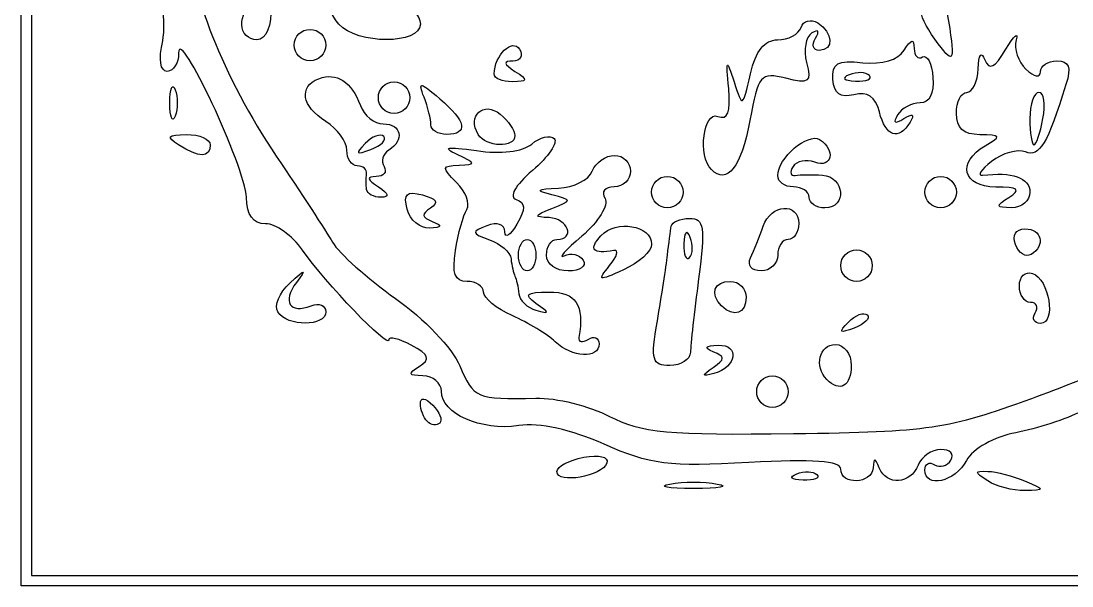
# Model space of a CAD drawing. Extents: x 0 to 213, y 0 to 77.
# Drawn here: x 0.35 to 35.63, y 0.35 to 19.33 of the extents above; entities that cross this region are included whole.
import ezdxf

# ---------------------------------------------------------------- set-up
doc = ezdxf.new("R2010")
doc.units = 0
doc.layers.get('0').update_dxf_attribs({"linetype": 'CONTINUOUS'})

msp = doc.modelspace()

# ---------------------------------------------------------------- linework, layer by layer
at = {"color": 7}
for points in [[(0.352778, 38.805556), (0.352778, 77.258333), (106.715278, 77.258333), (213.077778, 77.258333), (213.077778, 38.805556), (213.077778, 0.352778), (106.715278, 0.352778), (0.352778, 0.352778), (0.352778, 38.805556), (0.352778, 38.805556)], [(212.725, 38.805556), (212.725, 76.905556), (106.717132, 76.905556), (0.709265, 76.905556), (0.708776, 38.805556), (0.708288, 0.705556), (106.716643, 0.705556), (212.724999, 0.705556), (212.724999, 38.805556), (212.725, 38.805556)], [(7.761111, 19.205569), (7.761111, 19.205569)], [(11.024306, 19.224978), (11.024306, 19.22493)], [(31.026137, 18.722622), (31.026137, 18.722622)], [(9.525, 18.520833), (9.525, 18.520833)], [(16.23318, 17.550694), (16.23318, 17.550694)], [(28.832234, 17.499226), (28.832234, 17.499248)], [(12.347222, 16.756944), (12.347222, 16.756944)], [(5.347369, 16.580556), (5.347369, 16.580556)], [(29.166154, 16.274373), (29.166154, 16.274373)], [(34.658565, 16.051389), (34.658565, 16.051389)], [(14.111111, 15.846146), (14.111111, 15.846146)], [(12.532946, 15.454091), (12.532946, 15.454091)], [(15.698611, 15.522222), (15.698611, 15.522222)], [(5.644444, 15.169444), (5.644444, 15.169444)], [(23.525868, 14.338946), (23.525868, 14.338946)], [(11.952668, 13.670139), (11.952668, 13.670139)], [(21.519444, 13.581944), (21.519444, 13.581944)], [(30.691667, 13.581944), (30.691667, 13.581944)], [(26.811111, 13.405556), (26.811111, 13.405556)], [(33.513889, 13.405556), (33.513889, 13.405556)], [(13.315033, 13.008057), (13.315034, 13.008057)], [(22.818767, 12.060592), (22.818765, 12.060592)], [(33.738315, 11.820082), (33.738315, 11.820082)], [(17.050926, 11.465278), (17.050926, 11.465278)], [(17.991667, 11.465278), (17.991667, 11.465278)], [(24.841208, 11.377083), (24.841208, 11.377083)], [(20.10868, 11.112921), (20.10868, 11.112921)], [(27.869444, 11.1125), (27.869444, 11.1125)], [(8.974911, 9.558878), (8.974911, 9.558853)], [(23.871296, 9.760187), (23.871296, 9.760187)], [(21.71402, 9.260417), (21.71402, 9.260417)], [(28.128148, 9.215998), (28.128148, 9.215998)], [(34.395833, 9.525), (34.395833, 9.525)], [(18.281448, 8.558976), (18.281448, 8.558976)], [(23.587833, 7.691549), (23.587834, 7.691552)], [(27.399074, 7.290743), (27.399074, 7.290743)], [(25.047222, 6.879167), (25.047222, 6.879167)], [(34.288928, 6.65397), (34.288928, 6.65397)], [(13.993519, 5.879632), (13.993519, 5.879632)], [(27.869444, 4.277572), (27.869444, 4.277572)], [(18.344444, 4.194423), (18.344444, 4.194423)], [(26.392187, 4.121565), (26.392187, 4.121542)], [(22.136806, 3.776743), (22.136806, 3.776743)], [(32.808333, 3.880556), (32.808333, 3.880556)]]:
    msp.add_lwpolyline(points, close=True, dxfattribs=at)
for points in [[(5.108166, 18.664846), (5.240759, 19.268536), (5.023647, 20.974595), (4.580658, 22.809985)], [(6.200816, 21.605158), (5.884631, 20.60895), (7.16141, 17.408968), (8.919235, 14.792015)], [(8.206103, 21.071394), (8.887487, 20.809924), (8.941396, 18.697222), (8.266683, 18.697222)], [(11.024306, 19.22493), (10.781771, 19.500387), (10.583333, 19.959554), (10.583333, 20.24529)], [(31.026137, 18.722622), (30.413144, 19.573102), (30.371672, 20.178056), (30.913965, 20.35882)], [(30.913965, 20.35882), (31.13644, 20.432979), (31.390819, 19.978215), (31.489512, 19.329885)], [(7.761111, 19.205569), (7.761111, 19.485158), (7.919861, 19.812028), (8.113889, 19.931944)], [(13.140972, 19.760957), (13.480521, 19.758135), (13.758333, 19.517431), (13.758333, 19.226389)], [(26.53795, 19.112459), (26.614076, 19.340841), (26.86543, 19.410847), (27.096514, 19.268028)], [(7.916329, 13.405556), (7.89227, 14.407871), (5.645151, 19.206275), (5.644723, 18.25625)], [(8.266683, 18.697222), (7.988619, 18.697222), (7.761111, 18.925977), (7.761111, 19.205569)], [(13.758333, 19.226389), (13.758333, 18.533293), (11.63424, 18.53215), (11.024306, 19.224978)], [(25.75141, 18.697222), (26.10788, 18.697222), (26.461823, 18.884079), (26.53795, 19.112459)], [(27.021187, 18.751731), (27.169192, 18.991207), (27.11874, 19.063739), (26.898737, 18.927767)], [(27.096514, 19.268028), (27.61731, 18.946159), (27.647641, 18.344444), (27.143069, 18.344444)], [(31.489512, 19.329885), (31.708296, 17.892663), (31.665122, 17.83608), (31.026137, 18.722622)], [(9.525, 18.520833), (9.525, 18.811875), (9.763125, 19.05), (10.054167, 19.05)], [(10.054167, 19.05), (10.345208, 19.05), (10.583333, 18.811875), (10.583333, 18.520833)], [(16.23318, 17.550694), (16.245984, 18.177851), (16.849338, 18.765757), (17.086445, 18.382107)], [(26.898737, 18.927767), (26.692946, 18.800583), (26.613675, 18.355787), (26.72258, 17.939331)], [(27.143069, 18.344444), (26.93759, 18.344444), (26.882743, 18.527722), (27.021187, 18.751731)], [(29.994981, 18.346716), (30.2373, 18.730014), (30.329559, 18.747754), (30.333487, 18.411817)], [(33.409066, 18.379231), (33.687549, 18.845172), (33.84495, 18.987429), (33.758846, 18.695368)], [(5.263637, 17.638889), (5.026718, 17.638889), (4.967972, 18.026547), (5.108166, 18.664846)], [(10.054167, 17.991667), (9.763125, 17.991667), (9.525, 18.229792), (9.525, 18.520833)], [(10.583333, 18.520833), (10.583333, 18.229792), (10.345208, 17.991667), (10.054167, 17.991667)], [(17.086445, 18.382107), (17.219163, 18.167364), (17.119945, 17.989237), (16.865959, 17.986265)], [(24.839062, 17.550694), (25.019185, 18.332298), (25.309573, 18.697222), (25.75141, 18.697222)], [(28.609352, 17.930227), (29.258347, 17.862152), (29.789586, 18.021828), (29.994981, 18.346716)], [(30.333487, 18.411817), (30.33645, 18.157831), (30.463961, 18.027325), (30.616827, 18.121802)], [(32.706996, 18.026453), (32.85129, 17.662011), (33.03581, 17.754727), (33.409066, 18.379231)], [(33.758846, 18.695368), (33.672743, 18.403302), (33.820529, 17.960481), (34.087257, 17.711318)], [(5.644723, 18.25625), (5.64457, 17.916703), (5.473081, 17.638889), (5.263637, 17.638889)], [(24.107432, 17.058104), (24.015645, 18.063825), (24.032835, 18.085235), (24.290487, 17.286111)], [(27.60793, 17.362232), (27.566421, 17.913282), (27.754402, 18.019906), (28.609352, 17.930227)], [(30.616827, 18.121802), (30.769695, 18.216279), (30.926667, 17.908149), (30.965654, 17.437069)], [(32.483405, 17.727083), (32.500282, 18.208216), (32.58835, 18.326125), (32.706996, 18.026453)], [(16.865959, 17.986265), (16.5304, 17.982342), (16.548818, 17.887383), (16.933333, 17.638889)], [(26.72258, 17.939331), (26.896348, 17.274839), (26.810532, 17.20977), (26.021569, 17.407783)], [(32.102778, 16.933333), (32.296806, 16.933333), (32.468089, 17.290522), (32.483405, 17.727083)], [(34.087257, 17.711318), (34.367456, 17.449574), (34.572222, 17.413117), (34.572222, 17.624978)], [(34.572222, 17.624978), (34.572222, 17.82666), (34.821046, 17.991667), (35.12516, 17.991667)], [(35.12516, 17.991667), (35.53666, 17.991667), (35.61485, 17.788625), (35.430833, 17.197917)], [(10.583333, 15.95687), (9.771212, 16.464049), (9.663546, 17.128417), (10.350741, 17.392117)], [(10.350741, 17.392117), (10.942735, 17.619289), (11.449417, 17.292196), (11.744521, 16.492361)], [(13.880482, 16.771081), (13.675356, 17.30563), (13.733869, 17.300152), (14.409649, 16.721534)], [(16.845139, 17.291513), (16.50559, 17.288691), (16.230209, 17.405175), (16.23318, 17.550694)], [(16.933333, 17.638889), (17.385558, 17.346636), (17.372735, 17.29613), (16.845139, 17.291513)], [(24.290487, 17.286111), (24.572354, 16.411885), (24.577155, 16.414202), (24.839062, 17.550694)], [(26.021569, 17.407783), (25.181107, 17.618727), (25.102864, 17.52635), (24.820303, 15.989486)], [(28.314246, 16.855183), (27.85315, 16.734604), (27.643892, 16.884817), (27.60793, 17.362232)], [(28.156076, 17.527075), (27.874654, 17.41446), (27.958247, 17.330866), (28.369212, 17.313941)], [(28.832234, 17.499248), (28.715008, 17.616472), (28.410738, 17.629003), (28.156076, 17.527075)], [(28.369212, 17.313941), (28.741099, 17.298645), (28.949458, 17.382002), (28.832234, 17.499226)], [(30.965654, 17.437069), (31.010389, 16.896551), (30.850453, 16.580556), (30.532146, 16.580556)], [(5.347369, 16.580556), (5.347369, 17.065625), (5.42744, 17.264064), (5.525305, 17.021528)], [(5.525305, 17.021528), (5.623169, 16.778994), (5.623169, 16.382119), (5.525305, 16.139583)], [(12.347222, 16.756944), (12.347222, 17.047986), (12.585347, 17.286111), (12.876389, 17.286111)], [(12.876389, 17.286111), (13.167431, 17.286111), (13.405556, 17.047986), (13.405556, 16.756944)], [(23.746033, 16.125709), (24.078877, 15.997984), (24.180303, 16.25966), (24.107432, 17.058104)], [(29.166154, 16.274373), (29.029773, 16.795894), (28.768556, 16.973985), (28.314246, 16.855183)], [(35.430833, 17.197917), (34.808315, 15.199586), (34.540653, 14.753294), (34.072443, 14.932962)], [(12.876389, 16.227778), (12.585347, 16.227778), (12.347222, 16.465903), (12.347222, 16.756944)], [(13.405556, 16.756944), (13.405556, 16.465903), (13.167431, 16.227778), (12.876389, 16.227778)], [(14.111111, 15.846146), (14.111111, 16.024307), (14.007328, 16.440528), (13.880482, 16.771081)], [(14.409649, 16.721534), (15.298716, 15.960288), (15.382957, 15.522222), (14.640278, 15.522222)], [(15.698611, 15.522222), (15.317308, 16.139183), (15.882743, 16.66052), (16.435574, 16.201712)], [(31.75, 16.227778), (31.75, 16.615833), (31.90875, 16.933333), (32.102778, 16.933333)], [(34.523302, 16.933333), (34.356181, 16.933333), (34.219444, 16.536458), (34.219444, 16.051389)], [(34.658565, 16.051389), (34.751292, 16.536458), (34.690423, 16.933333), (34.523302, 16.933333)], [(5.525305, 16.139583), (5.42744, 15.89705), (5.347369, 16.095486), (5.347369, 16.580556)], [(11.744521, 16.492361), (11.8698, 16.152814), (12.215408, 15.875), (12.512539, 15.875)], [(23.525868, 14.338946), (23.069622, 14.795192), (23.256705, 16.31348), (23.746033, 16.125709)], [(30.196186, 15.929508), (29.808444, 15.302123), (29.383166, 15.444512), (29.166154, 16.274373)], [(30.532146, 16.580556), (30.25473, 16.580556), (29.914477, 16.397278), (29.776033, 16.173269)], [(29.986111, 16.051389), (30.291676, 16.240238), (30.362745, 16.199005), (30.196186, 15.929508)], [(11.288889, 14.990067), (11.288889, 15.279466), (10.971389, 15.714526), (10.583333, 15.95687)], [(16.435574, 16.201712), (16.709341, 15.974506), (16.933333, 15.649296), (16.933333, 15.479028)], [(24.820303, 15.989486), (24.532204, 14.422501), (24.053153, 13.811662), (23.525868, 14.338946)], [(29.776033, 16.173269), (29.609477, 15.903773), (29.680546, 15.86254), (29.986111, 16.051389)], [(32.54375, 15.511495), (31.98876, 15.518994), (31.75, 15.734453), (31.75, 16.227778)], [(34.219444, 16.051389), (34.219444, 15.566319), (34.280314, 15.169444), (34.354708, 15.169444)], [(34.354708, 15.169444), (34.429102, 15.169444), (34.565838, 15.566319), (34.658565, 16.051389)], [(12.532946, 15.454091), (12.42433, 15.562707), (12.139671, 15.454317), (11.90037, 15.21322)], [(12.512539, 15.875), (13.123631, 15.875), (13.23656, 15.324667), (12.694245, 14.9895)], [(14.640278, 15.522222), (14.349236, 15.522222), (14.111111, 15.66799), (14.111111, 15.846146)], [(25.752778, 14.136311), (25.752778, 14.723085), (26.764179, 15.592868), (27.161183, 15.347507)], [(5.644444, 15.169444), (5.216539, 15.445977), (5.26717, 15.512452), (5.909028, 15.51682)], [(5.909028, 15.51682), (6.34559, 15.519784), (6.702778, 15.363472), (6.702778, 15.169444)], [(11.90037, 15.21322), (11.554554, 14.864811), (11.595075, 14.824289), (12.097853, 15.015735)], [(12.097853, 15.015735), (12.44577, 15.148216), (12.641562, 15.345472), (12.532946, 15.454091)], [(15.637158, 14.975843), (16.457115, 14.853621), (17.18735, 14.941096), (17.497767, 15.198714)], [(16.933333, 15.479028), (16.933333, 15.053722), (15.967271, 15.087524), (15.698611, 15.522222)], [(17.497767, 15.198714), (17.77879, 15.431942), (18.117114, 15.514371), (18.249598, 15.381884)], [(18.249598, 15.381884), (18.382083, 15.249398), (18.054049, 14.765991), (17.520633, 14.307639)], [(27.161183, 15.347507), (27.715355, 15.005008), (27.578598, 14.36464), (26.998798, 14.587127)], [(32.720139, 15.141188), (33.271483, 15.462318), (33.252622, 15.501914), (32.54375, 15.511495)], [(6.702778, 15.169444), (6.702778, 14.727442), (6.328396, 14.727442), (5.644444, 15.169444)], [(11.641667, 14.463889), (11.447639, 14.463889), (11.288889, 14.700671), (11.288889, 14.990067)], [(12.694245, 14.9895), (12.497053, 14.86763), (12.427047, 14.620136), (12.538676, 14.439513)], [(14.993056, 14.845253), (14.472639, 15.089968), (14.641652, 15.124232), (15.637158, 14.975843)], [(15.056052, 14.488685), (15.637936, 14.511122), (15.631987, 14.54481), (14.993056, 14.845253)], [(33.072917, 13.752932), (31.961153, 13.759112), (31.753082, 14.577929), (32.720139, 15.141188)], [(34.072443, 14.932962), (33.802955, 15.036377), (33.289226, 14.891461), (32.930818, 14.610938)], [(8.919235, 14.792015), (9.737475, 13.573862), (10.588093, 12.271759), (10.809496, 11.898452)], [(14.9711, 13.906283), (14.462808, 14.414573), (14.470322, 14.466082), (15.056052, 14.488685)], [(19.530352, 14.2875), (19.642035, 14.578542), (19.976519, 14.816667), (20.27365, 14.816667)], [(20.27365, 14.816667), (20.570782, 14.816667), (20.813889, 14.578542), (20.813889, 14.2875)], [(26.998798, 14.587127), (26.71397, 14.696426), (26.38467, 14.630104), (26.26702, 14.439742)], [(32.930818, 14.610938), (32.57241, 14.330412), (32.437917, 14.121991), (32.631944, 14.147777)], [(11.952668, 14.199306), (11.975645, 14.344828), (11.835694, 14.463889), (11.641667, 14.463889)], [(11.952668, 13.670139), (11.929693, 13.815661), (11.929693, 14.053786), (11.952668, 14.199306)], [(12.538676, 14.439513), (12.650306, 14.258894), (12.533833, 14.108681), (12.279848, 14.105709)], [(17.520633, 14.307639), (16.934647, 13.804118), (16.718617, 13.418335), (16.974819, 13.332928)], [(18.394896, 13.717411), (18.907713, 13.739932), (19.418668, 13.996458), (19.530352, 14.2875)], [(20.813889, 14.2875), (20.813889, 13.996458), (20.566395, 13.758333), (20.263902, 13.758333)], [(26.281944, 13.758333), (25.990903, 13.758333), (25.752778, 13.92842), (25.752778, 14.136311)], [(26.26702, 14.439742), (26.149371, 14.249377), (26.183974, 14.116363), (26.343917, 14.144145)], [(26.343917, 14.144145), (26.50386, 14.171944), (26.912535, 14.175861), (27.252083, 14.152894)], [(27.252083, 14.152894), (28.002713, 14.102094), (28.086835, 13.052778), (27.340278, 13.052778)], [(32.631944, 14.147777), (33.604708, 14.277061), (34.219444, 14.057952), (34.219444, 13.581944)], [(12.279848, 14.105709), (11.944289, 14.101786), (11.962706, 14.006827), (12.347222, 13.758333)], [(15.314893, 13.002714), (15.432491, 13.192991), (15.277784, 13.599597), (14.9711, 13.906283)], [(21.519444, 13.581944), (21.519444, 13.872986), (21.757569, 14.111111), (22.048611, 14.111111)], [(22.048611, 14.111111), (22.339653, 14.111111), (22.577778, 13.872986), (22.577778, 13.581944)], [(30.691667, 13.581944), (30.691667, 13.872986), (30.929792, 14.111111), (31.220833, 14.111111)], [(31.220833, 14.111111), (31.511875, 14.111111), (31.75, 13.872986), (31.75, 13.581944)], [(12.435417, 13.410957), (12.192882, 13.408135), (11.975645, 13.524619), (11.952668, 13.670139)], [(12.347222, 13.758333), (12.7, 13.530351), (12.729398, 13.414558), (12.435417, 13.410957)], [(13.315034, 13.008057), (13.180019, 13.524354), (13.29328, 13.629386), (13.832878, 13.488278)], [(13.832878, 13.488278), (14.304495, 13.364947), (14.389534, 13.224851), (14.101015, 13.046538)], [(18.168056, 13.493471), (17.602222, 13.640243), (17.647143, 13.684591), (18.394896, 13.717411)], [(18.168056, 13.030019), (18.873611, 13.310452), (18.873611, 13.310452), (18.168056, 13.493471)], [(20.263902, 13.758333), (19.950509, 13.758333), (19.818098, 13.589762), (19.956098, 13.366476)], [(22.048611, 13.052778), (21.757569, 13.052778), (21.519444, 13.290903), (21.519444, 13.581944)], [(22.577778, 13.581944), (22.577778, 13.290903), (22.339653, 13.052778), (22.048611, 13.052778)], [(26.811111, 13.405556), (26.811111, 13.599583), (26.572986, 13.758333), (26.281944, 13.758333)], [(31.220833, 13.052778), (30.929792, 13.052778), (30.691667, 13.290903), (30.691667, 13.581944)], [(31.75, 13.581944), (31.75, 13.290903), (31.511875, 13.052778), (31.220833, 13.052778)], [(33.513889, 13.405556), (33.926241, 13.672038), (33.828897, 13.748721), (33.072917, 13.752932)], [(34.219444, 13.581944), (34.219444, 13.290903), (33.941631, 13.055208), (33.602083, 13.05818)], [(8.562696, 12.520281), (8.137592, 12.522256), (7.930724, 12.805876), (7.916329, 13.405556)], [(16.974819, 13.332928), (17.295211, 13.226133), (17.301471, 13.023731), (17.000431, 12.504824)], [(19.956098, 13.366476), (20.089299, 13.150952), (19.74148, 12.583846), (19.183168, 12.106233)], [(25.264529, 12.435417), (25.530446, 13.189303), (26.458333, 13.257855), (26.458333, 12.523611)], [(27.340278, 13.052778), (27.049236, 13.052778), (26.811111, 13.211528), (26.811111, 13.405556)], [(33.602083, 13.05818), (33.074489, 13.062808), (33.061664, 13.113303), (33.513889, 13.405556)], [(14.064062, 12.375075), (13.747143, 12.359778), (13.41008, 12.644597), (13.315033, 13.008057)], [(14.101015, 13.046538), (13.78358, 12.850351), (13.798097, 12.737846), (14.159388, 12.594167)], [(14.937691, 11.620046), (15.027554, 12.190236), (15.197295, 12.812437), (15.314893, 13.002714)], [(18.079861, 12.724796), (17.556377, 12.745822), (17.569788, 12.792233), (18.168056, 13.030019)], [(18.344444, 11.994444), (18.972726, 11.994444), (18.717419, 12.69919), (18.079861, 12.724796)], [(9.797418, 11.638336), (9.462179, 12.121571), (8.906554, 12.518446), (8.562696, 12.520281)], [(14.159388, 12.594167), (14.512847, 12.453603), (14.487586, 12.395541), (14.064062, 12.375075)], [(15.988988, 12.450851), (15.461017, 12.24825), (15.470498, 12.198209), (16.077182, 11.985396)], [(16.591283, 12.247959), (16.584891, 12.504079), (16.341428, 12.586095), (15.988988, 12.450851)], [(17.000431, 12.504824), (16.7813, 12.1271), (16.597183, 12.011513), (16.591283, 12.247959)], [(19.819424, 12.117468), (20.333618, 12.667911), (21.519444, 12.469862), (21.519444, 11.833535)], [(22.052783, 11.465278), (22.097978, 11.853333), (22.155215, 12.289897), (22.179977, 12.435417)], [(22.179977, 12.435417), (22.20474, 12.580939), (22.481417, 12.7), (22.794815, 12.7)], [(22.794815, 12.7), (23.28401, 12.7), (23.327175, 12.413005), (23.099906, 10.671528)], [(24.841208, 11.377083), (24.954266, 11.619619), (25.144761, 12.095869), (25.264529, 12.435417)], [(26.458333, 12.523611), (26.458333, 12.232569), (26.299583, 11.994444), (26.105556, 11.994444)], [(19.183168, 12.106233), (18.624856, 11.628625), (18.355524, 11.331301), (18.584652, 11.445517)], [(20.256243, 11.619794), (19.551603, 11.485776), (19.395486, 11.663638), (19.819424, 12.117468)], [(22.818765, 12.060592), (22.706149, 12.342012), (22.622556, 12.258421), (22.605629, 11.847452)], [(22.790915, 11.384432), (22.908139, 11.501659), (22.920672, 11.805931), (22.818767, 12.060592)], [(33.738315, 11.820082), (33.615444, 12.140283), (33.739444, 12.347222), (34.054127, 12.347222)], [(34.054127, 12.347222), (34.624707, 12.347222), (34.754504, 11.795963), (34.25641, 11.488124)], [(10.809496, 11.898452), (11.0309, 11.525148), (11.9834, 10.674759), (12.926163, 10.008703)], [(16.077182, 11.985396), (16.451052, 11.854251), (16.776788, 11.56451), (16.801042, 11.341532)], [(17.050926, 11.465278), (17.050926, 11.756319), (17.183217, 11.994444), (17.344908, 11.994444)], [(17.344908, 11.994444), (17.506597, 11.994444), (17.638889, 11.756319), (17.638889, 11.465278)], [(17.991667, 11.465278), (17.991667, 11.756319), (18.150417, 11.994444), (18.344444, 11.994444)], [(20.10868, 11.112921), (20.368205, 11.425626), (20.434608, 11.65372), (20.256243, 11.619794)], [(21.519444, 11.833535), (21.519444, 11.596268), (21.095854, 11.209141), (20.578131, 10.973252)], [(22.605629, 11.847452), (22.59031, 11.475568), (22.673689, 11.267206), (22.790915, 11.384432)], [(26.105556, 11.994444), (25.911528, 11.994444), (25.752778, 11.756319), (25.752778, 11.465278)], [(34.25641, 11.488124), (34.082713, 11.380772), (33.849572, 11.530155), (33.738315, 11.820082)], [(12.7, 8.618161), (12.7, 8.313045), (10.558384, 10.541426), (9.797418, 11.638336)], [(15.324651, 10.583333), (14.913823, 10.583333), (14.815724, 10.846153), (14.937691, 11.620046)], [(16.801042, 11.341532), (16.825296, 11.118551), (16.884826, 10.856736), (16.933333, 10.759722)], [(17.344908, 10.936111), (17.183217, 10.936111), (17.050926, 11.174236), (17.050926, 11.465278)], [(17.638889, 11.465278), (17.638889, 11.174236), (17.506597, 10.936111), (17.344908, 10.936111)], [(18.718042, 10.936111), (18.30756, 10.936111), (17.991667, 11.166244), (17.991667, 11.465278)], [(18.584652, 11.445517), (18.813779, 11.559726), (19.100961, 11.491835), (19.222833, 11.294643)], [(19.222833, 11.294643), (19.345523, 11.096128), (19.120232, 10.936111), (18.718042, 10.936111)], [(21.71402, 9.260417), (21.855146, 10.085036), (22.007589, 11.077222), (22.052783, 11.465278)], [(25.194213, 10.936111), (24.872914, 10.936111), (24.722966, 11.123425), (24.841208, 11.377083)], [(25.752778, 11.465278), (25.752778, 11.174236), (25.501424, 10.936111), (25.194213, 10.936111)], [(27.869444, 11.1125), (27.869444, 11.403542), (28.107569, 11.641667), (28.398611, 11.641667)], [(28.398611, 11.641667), (28.689653, 11.641667), (28.927778, 11.403542), (28.927778, 11.1125)], [(9.375742, 10.528991), (9.910929, 11.017106), (9.947091, 11.020682), (9.596934, 10.550864)], [(20.578131, 10.973252), (19.728224, 10.586006), (19.682638, 10.59957), (20.10868, 11.112921)], [(28.398611, 10.583333), (28.107569, 10.583333), (27.869444, 10.821458), (27.869444, 11.1125)], [(28.927778, 11.1125), (28.927778, 10.821458), (28.689653, 10.583333), (28.398611, 10.583333)], [(16.933333, 10.759722), (16.98184, 10.662708), (17.041372, 10.398125), (17.065625, 10.171757)], [(23.099906, 10.671528), (22.954308, 9.555869), (22.830183, 8.444619), (22.824072, 8.202083)], [(33.866667, 10.436341), (33.866667, 10.743554), (34.065106, 10.929555), (34.307639, 10.849683)], [(34.307639, 10.849683), (34.86897, 10.664819), (35.107702, 9.172222), (34.575939, 9.172222)], [(8.974911, 9.558853), (8.843488, 9.771501), (9.023862, 10.208062), (9.375742, 10.528991)], [(9.596934, 10.550864), (9.112521, 9.900923), (9.370477, 9.48784), (10.088656, 9.76343)], [(15.875, 10.222992), (15.875, 10.42118), (15.627343, 10.583333), (15.324651, 10.583333)], [(23.871296, 9.760187), (23.465378, 10.166102), (23.614389, 10.583333), (24.165278, 10.583333)], [(24.165278, 10.583333), (24.456319, 10.583333), (24.694444, 10.345208), (24.694444, 10.054167)], [(34.240264, 9.877778), (34.034786, 9.877778), (33.866667, 10.129133), (33.866667, 10.436341)], [(34.288928, 6.65397), (35.976379, 7.266599), (39.865754, 8.889543), (42.931983, 10.260516)], [(12.926163, 10.008703), (13.868926, 9.342645), (14.839171, 8.326334), (15.082262, 7.750234)], [(16.845139, 9.433357), (16.311563, 9.66947), (15.875, 10.024804), (15.875, 10.222992)], [(17.065625, 10.171757), (17.089879, 9.945395), (17.347847, 9.695183), (17.638889, 9.615734)], [(17.638889, 9.84552), (17.212431, 10.147117), (17.298021, 10.220802), (18.079861, 10.225154)], [(18.079861, 10.225154), (18.985641, 10.230206), (19.272475, 9.795552), (19.083036, 8.705029)], [(24.694444, 10.054167), (24.694444, 9.50328), (24.277214, 9.354267), (23.871296, 9.760187)], [(10.583333, 9.562744), (10.583333, 9.057231), (9.286868, 9.054095), (8.974911, 9.558878)], [(10.088656, 9.76343), (10.360729, 9.867844), (10.583333, 9.777541), (10.583333, 9.562744)], [(17.638889, 9.615734), (18.109259, 9.487335), (18.109259, 9.512867), (17.638889, 9.84552)], [(28.128148, 9.215998), (28.367448, 9.457095), (28.652109, 9.565485), (28.760725, 9.456869)], [(34.395833, 9.525), (34.51575, 9.719028), (34.445744, 9.877778), (34.240264, 9.877778)], [(18.281448, 8.558976), (18.025055, 8.803775), (17.378715, 9.197244), (16.845139, 9.433357)], [(22.135195, 7.761111), (21.532757, 7.761111), (21.485946, 7.927749), (21.71402, 9.260417)], [(28.325631, 9.018513), (27.822853, 8.827067), (27.782331, 8.867589), (28.128148, 9.215998)], [(28.760725, 9.456869), (28.869341, 9.348253), (28.673549, 9.150993), (28.325631, 9.018513)], [(34.575939, 9.172222), (34.356966, 9.172222), (34.275917, 9.330972), (34.395833, 9.525)], [(13.453216, 8.441159), (13.038947, 8.66287), (12.7, 8.742516), (12.7, 8.618161)], [(19.755556, 8.487489), (19.755556, 7.973596), (18.848485, 8.017583), (18.281448, 8.558976)], [(19.083036, 8.705029), (19.055251, 8.545085), (19.195202, 8.514769), (19.394037, 8.637654)], [(19.394037, 8.637654), (19.592873, 8.760542), (19.755556, 8.692967), (19.755556, 8.487489)], [(23.753704, 8.438814), (24.493622, 8.470671), (24.379806, 7.69874), (23.614063, 7.491719)], [(13.717799, 7.728596), (14.108199, 7.97584), (14.055008, 8.119087), (13.453216, 8.441159)], [(22.824072, 8.202083), (22.817962, 7.95955), (22.507968, 7.761111), (22.135195, 7.761111)], [(23.587834, 8.219722), (23.26426, 8.348401), (23.318522, 8.420075), (23.753704, 8.438814)], [(23.587834, 7.691552), (23.993836, 7.976009), (23.993836, 8.058263), (23.587834, 8.219722)], [(27.399074, 7.290743), (26.969416, 7.720401), (27.155983, 8.466667), (27.693056, 8.466667)], [(27.693056, 8.466667), (27.987037, 8.466667), (28.222222, 8.153087), (28.222222, 7.761111)], [(13.846528, 7.413735), (13.355909, 7.418053), (13.329481, 7.482668), (13.717799, 7.728596)], [(14.463889, 6.891579), (14.463889, 7.175794), (14.186076, 7.410763), (13.846528, 7.413735)], [(15.082262, 7.750234), (15.544124, 6.655666), (15.6358, 6.616677), (17.638889, 6.662914)], [(23.614063, 7.491719), (23.194841, 7.378381), (23.190296, 7.413018), (23.587833, 7.691549)], [(28.222222, 7.761111), (28.222222, 7.058293), (27.846323, 6.843494), (27.399074, 7.290743)], [(25.047222, 6.879167), (25.047222, 7.170208), (25.285347, 7.408333), (25.576389, 7.408333)], [(25.576389, 7.408333), (25.867431, 7.408333), (26.105556, 7.170208), (26.105556, 6.879167)], [(17.062041, 5.739974), (15.787623, 5.551328), (14.463889, 6.138062), (14.463889, 6.891579)], [(25.576389, 6.35), (25.285347, 6.35), (25.047222, 6.588125), (25.047222, 6.879167)], [(26.105556, 6.879167), (26.105556, 6.588125), (25.867431, 6.35), (25.576389, 6.35)], [(13.758333, 6.479354), (13.758333, 6.700404), (13.922647, 6.679576), (14.175787, 6.426437)], [(13.993519, 5.879632), (13.864167, 6.00898), (13.758333, 6.278855), (13.758333, 6.479354)], [(14.175787, 6.426437), (14.405387, 6.196835), (14.51122, 5.92696), (14.410972, 5.826715)], [(17.638889, 6.662914), (18.317986, 6.678577), (19.429236, 6.401901), (20.108333, 6.048053)], [(26.281944, 5.472399), (30.850885, 5.535038), (31.45065, 5.623543), (34.288928, 6.65397)], [(20.108333, 6.048053), (21.153633, 5.50339), (22.100746, 5.41508), (26.281944, 5.472399)], [(35.950514, 6.221087), (35.447393, 5.958546), (34.457135, 5.635193), (33.74994, 5.502521)], [(14.410972, 5.826715), (14.310724, 5.726467), (14.12287, 5.750278), (13.993519, 5.879632)], [(19.931944, 5.114152), (18.828067, 5.608261), (17.754207, 5.842432), (17.062041, 5.739974)], [(33.74994, 5.502521), (33.015137, 5.364675), (32.3058, 4.96546), (32.094653, 4.57093)], [(24.782639, 4.499604), (22.111872, 4.348201), (21.458097, 4.43103), (19.931944, 5.114152)], [(18.344444, 4.194423), (18.344444, 4.364612), (18.747612, 4.58093), (19.240371, 4.675127)], [(19.240371, 4.675127), (19.765213, 4.775457), (20.086262, 4.696293), (20.015494, 4.483983)], [(27.869444, 4.277572), (27.869444, 4.554827), (26.938287, 4.621801), (24.782639, 4.499604)], [(29.161415, 4.321528), (29.019068, 4.674306), (28.977909, 4.674306), (28.955627, 4.321528)], [(31.230581, 4.938889), (30.922, 4.938889), (30.578146, 4.700764), (30.466462, 4.409722)], [(31.570055, 4.580357), (31.691927, 4.777551), (31.539163, 4.938889), (31.230581, 4.938889)], [(20.015494, 4.483983), (19.865308, 4.033424), (18.344444, 3.769888), (18.344444, 4.194423)], [(28.955627, 4.321528), (28.92101, 3.773413), (27.869444, 3.730862), (27.869444, 4.277572)], [(30.466462, 4.409722), (30.220087, 3.767681), (29.407067, 3.712741), (29.161415, 4.321528)], [(32.094653, 4.57093), (31.705841, 3.844425), (30.691667, 3.615436), (30.691667, 4.254156)], [(30.691667, 4.254156), (30.691667, 4.459633), (30.839447, 4.536417), (31.020069, 4.42479)], [(31.020069, 4.42479), (31.200688, 4.313157), (31.448183, 4.383165), (31.570055, 4.580357)], [(26.605324, 3.908431), (26.194358, 3.925364), (26.110765, 4.00895), (26.392187, 4.121565)], [(26.392187, 4.121542), (26.646849, 4.223447), (26.95112, 4.210916), (27.068345, 4.093715)], [(27.068345, 4.093715), (27.18557, 3.976491), (26.97721, 3.893112), (26.605324, 3.908431)], [(32.808333, 3.880556), (32.337962, 4.184534), (32.337962, 4.220377), (32.808333, 4.203136)], [(32.808333, 4.203136), (33.099375, 4.192496), (33.655, 4.047309), (34.043056, 3.880556)], [(22.930556, 3.62386), (22.057431, 3.62386), (21.700243, 3.69266), (22.136806, 3.776743)], [(22.136806, 3.776743), (22.573368, 3.860831), (23.287743, 3.860831), (23.724306, 3.776743)], [(23.724306, 3.776743), (24.160868, 3.69266), (23.803681, 3.62386), (22.930556, 3.62386)], [(34.043056, 3.557976), (33.655, 3.547308), (33.099375, 3.692469), (32.808333, 3.880556)], [(34.043056, 3.880556), (34.748611, 3.577367), (34.748611, 3.577367), (34.043056, 3.557976)]]:
    msp.add_open_spline(points, degree=3, dxfattribs=at)

doc.saveas('drawing.dxf')
